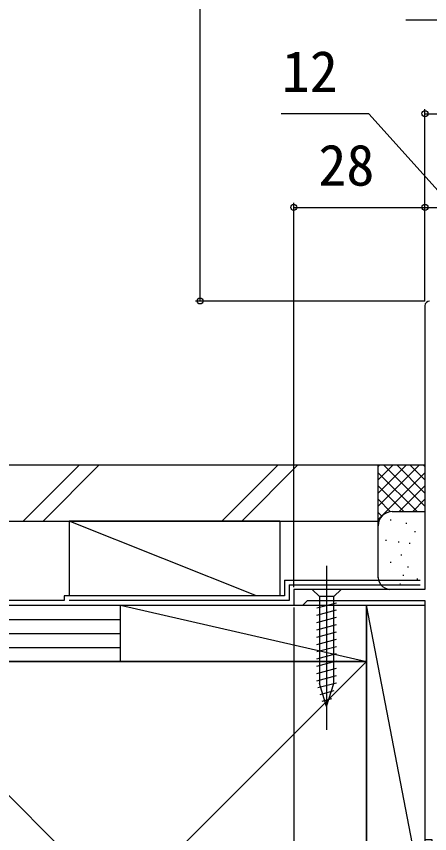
# Model space of a CAD drawing. Units: millimetres, scale not verified. Extents: x -525 to 525, y -783 to 778.
# Drawn here: x -262.2 to -174, y -529.5 to -354.9 of the extents above; entities that cross this region are included whole.
import ezdxf
from ezdxf.enums import TextEntityAlignment as Align

# ---------------------------------------------------------------- set-up
doc = ezdxf.new("R2010")
doc.units = ezdxf.units.MM
doc.header["$LTSCALE"] = 4
for name, color, linetype in [('0-3_YKK_11', 7, 'Continuous'), ('0-6_YKK_13', 4, 'Continuous'), ('0-8_YKK_D', 6, 'Continuous'), ('0-A_YSS_K', 3, 'Continuous'), ('0-B_YSS_KE', 3, 'Continuous')]:
    doc.layers.add(name, color=color, linetype=linetype)
doc.styles.add('ＭＳ ゴシック', font='')
doc.styles.get('ＭＳ ゴシック').set_extended_font_data('MS Gothic')

msp = doc.modelspace()

# ---------------------------------------------------------------- linework, layer by layer
at = {"layer": '0-3_YKK_11'}
msp.add_lwpolyline([(-175, -416.7), (-175, -477.3), (-203, -477.3), (-203, -480.7), (-201.1, -480.7), (-200.6, -480.2), (-200.1, -479.7), (-175, -479.7), (-175, -530.7), (-173.5, -530.7), (-173.5, -543.2), (-175, -543.2), (-175, -545.7), (-171, -545.7), (-171, -530.7), (-119, -530.7), (-119, -528.9), (-121, -528.9), (-121, -520.7), (-124.3, -520.7)], dxfattribs=at)
msp.add_arc((-174, -416.7), 1, 90.00001, 179.99999, dxfattribs=at)
at = {"layer": '0-6_YKK_13'}
for p, q in [((-196, -472.3), (-196, -507.3)), ((-192.9, -477.3), (-199.1, -477.3)), ((-199.1, -477.3), (-197.55, -478.85)), ((-192.9, -477.3), (-194.45, -478.85)), ((-197.55, -478.85), (-197.55, -497.384)), ((-194.45, -478.85), (-197.55, -478.85)), ((-194.45, -497.384), (-194.45, -478.85)), ((-198.1, -481.276), (-193.9, -480.151)), ((-198.1, -482.829), (-193.9, -481.704)), ((-198.1, -484.382), (-193.9, -483.257)), ((-198.1, -485.935), (-193.9, -484.81)), ((-198.1, -487.488), (-193.9, -486.363)), ((-198.1, -489.041), (-193.9, -487.916)), ((-198.1, -490.594), (-193.9, -489.469)), ((-198.1, -492.147), (-193.9, -491.021)), ((-198.1, -493.7), (-193.9, -492.574)), ((-198.1, -495.253), (-193.9, -494.127)), ((-198.1, -496.806), (-193.9, -495.68)), ((-197.841, -498.289), (-193.9, -497.233)), ((-196, -502.3), (-197.55, -497.384)), ((-196, -502.3), (-194.45, -497.384)), ((-197.39, -499.721), (-194.354, -498.908)), ((-196.938, -501.153), (-194.888, -500.604))]:
    msp.add_line(p, q, dxfattribs=at)
at = {"layer": '0-8_YKK_D'}
for p, q in [((-223, -415.7), (-223, -142.2)), ((-175, -415.7), (-175, -374.7)), ((-175, -375.7), (-119, -375.7)), ((-203, -476.8), (-203, -394.7)), ((-203, -395.7), (-175, -395.7)), ((-175, -415.7), (-175, -394.7)), ((-175, -415.7), (-175, -394.7)), ((-175, -395.7), (-163, -395.7)), ((-175, -415.7), (-224, -415.7)), ((-203, -481.2), (-203, -730.7))]:
    msp.add_line(p, q, dxfattribs=at)
for points in [[(-99, -375.7), (-109.892, -355.7), (-179.063, -355.7)], [(-169, -395.7), (-187, -375.7), (-205.727, -375.7)]]:
    msp.add_lwpolyline(points, dxfattribs=at)
for centre in [(-175, -375.7), (-203, -395.7), (-175, -395.7), (-175, -395.7), (-223, -415.7)]:
    msp.add_circle(centre, 0.637, dxfattribs=at)
at = {"layer": '0-A_YSS_K'}
for p, q in [((-260.78, -462.7), (-248.78, -450.7)), ((-256.537, -462.7), (-244.537, -450.7)), ((-218.353, -462.7), (-206.353, -450.7)), ((-214.111, -462.7), (-202.111, -450.7)), ((-185.001, -450.7), (-175.001, -450.7)), ((-185.001, -463.7), (-185.001, -450.7)), ((-176.143, -450.7), (-185.001, -459.558)), ((-178.971, -450.7), (-185.001, -456.729)), ((-181.8, -450.7), (-185.001, -453.901)), ((-184.628, -450.7), (-185.001, -451.073)), ((-175.001, -459.558), (-183.858, -450.7)), ((-175.001, -456.729), (-181.03, -450.7)), ((-175.001, -453.901), (-178.202, -450.7)), ((-175.001, -451.073), (-175.373, -450.7)), ((-175.001, -452.386), (-185.001, -462.386)), ((-176.687, -460.7), (-185.001, -452.386)), ((-179.515, -460.7), (-185.001, -455.215)), ((-175.001, -455.215), (-180.486, -460.7)), ((-182.326, -460.718), (-185.001, -458.043)), ((-175.001, -458.043), (-177.675, -460.718)), ((-184.206, -461.666), (-185.001, -460.872)), ((-182.001, -460.7), (-175.001, -460.7)), ((-182.196, -462.528), (-182.396, -462.528)), ((-211.001, -478.7), (-251.001, -462.7)), ((-251.001, -462.7), (-251.001, -478.7)), ((-206.001, -462.7), (-251.001, -462.7)), ((-206.001, -462.7), (-206.001, -478.7)), ((-185.001, -474.8), (-185.001, -463.7)), ((-178.857, -463.195), (-179.057, -463.195)), ((-177.001, -465.026), (-177.201, -465.026)), ((-183.197, -466.867), (-183.397, -466.867)), ((-180.526, -467.201), (-180.727, -467.201)), ((-178.19, -467.535), (-178.39, -467.535)), ((-179.924, -469.994), (-180.124, -469.994)), ((-182.196, -471.541), (-182.396, -471.541)), ((-178.524, -472.542), (-178.724, -472.542)), ((-179.545, -474.32), (-179.745, -474.32)), ((-183.197, -475.382), (-183.397, -475.382)), ((-180.193, -476.214), (-180.393, -476.214)), ((-176.541, -475.151), (-176.741, -475.151)), ((-175.301, -477.3), (-182.001, -477.3)), ((-352.494, -480.7), (-240.001, -480.7)), ((-251.001, -480.7), (-206.001, -480.7)), ((-240.001, -492.7), (-240.001, -480.7)), ((-240.001, -480.7), (-187.501, -492.7)), ((-175, -545.7), (-187.501, -480.7)), ((-352.494, -483.7), (-240.001, -483.7)), ((-352.494, -486.7), (-240.001, -486.7)), ((-352.494, -489.7), (-240.001, -489.7)), ((-240.001, -492.7), (-352.494, -492.7)), ((-187.503, -597.7), (-292.503, -492.7)), ((-187.503, -492.7), (-292.503, -597.7))]:
    msp.add_line(p, q, dxfattribs=at)
for points in [[(-240.001, -492.7), (-240.001, -480.7), (-187.501, -480.7), (-187.501, -492.7)], [(-187.501, -545.7), (-187.501, -480.7), (-175.001, -480.7), (-175, -545.7)]]:
    msp.add_lwpolyline(points, close=True, dxfattribs=at)
for centre, radius, start, end in [((-182.001, -463.7), 3, 90, 180), ((-182.393, -474.691), 2.609, 181.73764, 278.65122)]:
    msp.add_arc(centre, radius, start, end, dxfattribs=at)
at = {"layer": '0-B_YSS_KE'}
for p, q in [((-352.494, -450.7), (-185.001, -450.7)), ((-205.001, -475.3), (-176.001, -475.3)), ((-204.001, -476.3), (-176.001, -476.3)), ((-252.001, -479.7), (-352.494, -479.7)), ((-252.001, -478.7), (-252.001, -479.7))]:
    msp.add_line(p, q, dxfattribs=at)
for points in [[(-352.494, -462.7), (-185.001, -462.7), (-185.001, -450.7)], [(-205.001, -475.3), (-205.001, -478.7), (-252.001, -478.7)], [(-204.001, -476.3), (-204.001, -479.7), (-251.001, -479.7)], [(-292.503, -492.7), (-187.503, -492.7), (-187.503, -597.7), (-292.503, -597.7)]]:
    msp.add_lwpolyline(points, dxfattribs=at)

# ---------------------------------------------------------------- texts
at = {"layer": '0-8_YKK_D', "style": 'ＭＳ ゴシック'}
for s, p in [('12', (-205.568, -373.7)), ('28', (-197.761, -393.7))]:
    msp.add_text(s, height=8.798, dxfattribs=at).set_placement(p, align=Align.BOTTOM_LEFT)

doc.saveas('drawing.dxf')
